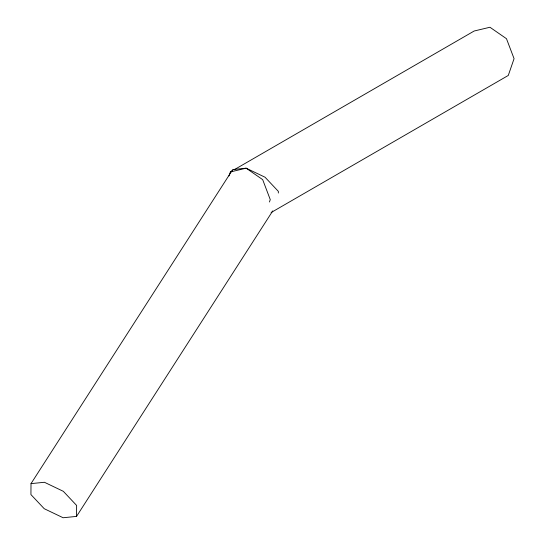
<?xml version="1.0" encoding="UTF-8"?>
<svg xmlns="http://www.w3.org/2000/svg" width="545" height="545" viewBox="0 0 545 545"><rect width="100%" height="100%" fill="white"/><g stroke="black" fill="none" stroke-linecap="round" stroke-linejoin="round"><path stroke-width="0.82" d="M278.332 193.046L278.345 191.356L265.04 177.227L246.149 168.187L232.729 169.543L31.011 483.633L30.929 494.581L44.234 508.71L63.131 517.75L76.545 516.401L272.752 210.895M76.545 516.401L76.627 505.447L63.322 491.318L44.424 482.277L31.011 483.633M228.989 175.953L230.365 171.954L232.572 170.68M269.441 202.004L270.266 199.606L262.676 179.639L246.149 168.187L230.365 171.954M234.05 169.829L474.164 31.017L489.948 27.25L506.475 38.702L514.071 58.669L508.281 75.455L271.103 212.557"/></g></svg>
